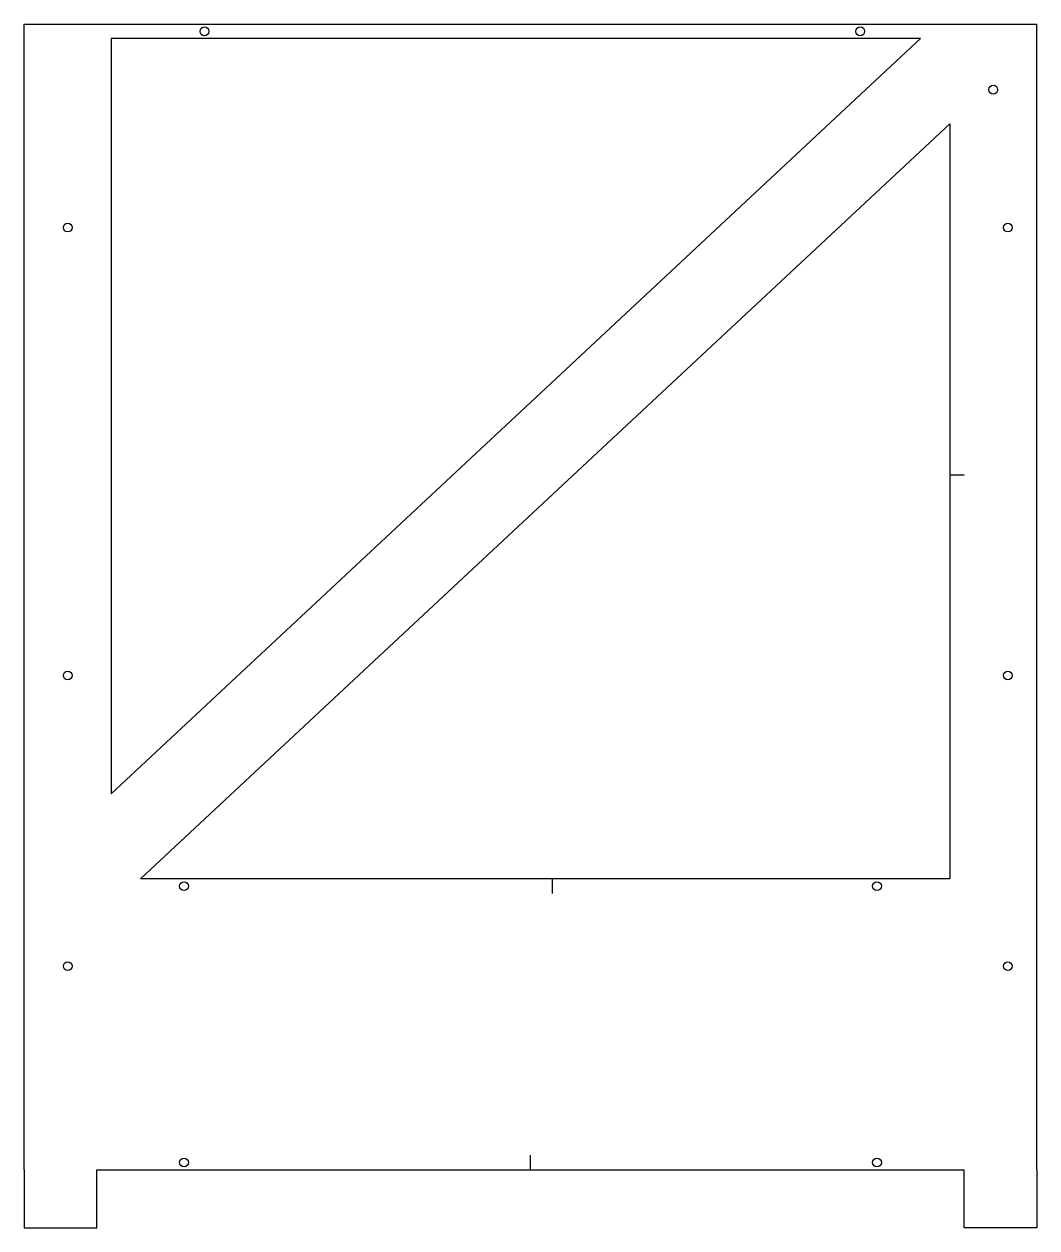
# Model space of a CAD drawing. Header units: millimetres. Extents: x -363 to -15, y -322 to 92.
import ezdxf

# ---------------------------------------------------------------- set-up
doc = ezdxf.new("R2010")
doc.units = ezdxf.units.MM
doc.linetypes.add('CENTERX2', pattern=[20.32, 12.7, -2.54, 2.54, -2.54])

msp = doc.modelspace()

# ---------------------------------------------------------------- linework, layer by layer
at = {"color": 7, "linetype": 'Continuous'}
for p, q in [((-363.4, -302.1), (-363.4, 91.9)), ((-363.4, 91.9), (-15.1, 91.9)), ((-15.1, -302.1), (-15.1, 91.9)), ((-55.1, 86.9), (-333.4, 86.9)), ((-333.4, -172.77), (-55.1, 86.9)), ((-333.4, 86.9), (-333.4, -172.77)), ((-323.4, -202.1), (-45.1, 57.57)), ((-45.1, 57.57), (-45.1, -202.1)), ((-40.1, -63.21), (-45.1, -63.21)), ((-45.1, -202.1), (-323.4, -202.1)), ((-363.4, -302.1), (-363.4, -322.1)), ((-338.4, -322.1), (-338.4, -302.1)), ((-338.4, -302.1), (-40.1, -302.1)), ((-40.1, -322.1), (-40.1, -302.1)), ((-15.1, -302.1), (-15.1, -322.1)), ((-363.4, -322.1), (-338.4, -322.1)), ((-15.1, -322.1), (-40.1, -322.1))]:
    msp.add_line(p, q, dxfattribs=at)
at = {"color": 7, "linetype": 'CENTERX2'}
for p, q in [((-181.75, -202.1), (-181.75, -207.1)), ((-189.25, -302.1), (-189.25, -297.1))]:
    msp.add_line(p, q, dxfattribs=at)
at = {"color": 7, "linetype": 'Continuous'}
for centre in [(-301.4, 89.4), (-75.85, 89.4), (-30.1, 69.34), (-348.4, 21.9), (-25.1, 21.9), (-348.4, -132.1), (-25.1, -132.1), (-308.4, -204.6), (-70.1, -204.6), (-348.4, -232.1), (-25.1, -232.1), (-308.4, -299.6), (-70.1, -299.6)]:
    msp.add_circle(centre, 1.5, dxfattribs=at)

doc.saveas('drawing.dxf')
